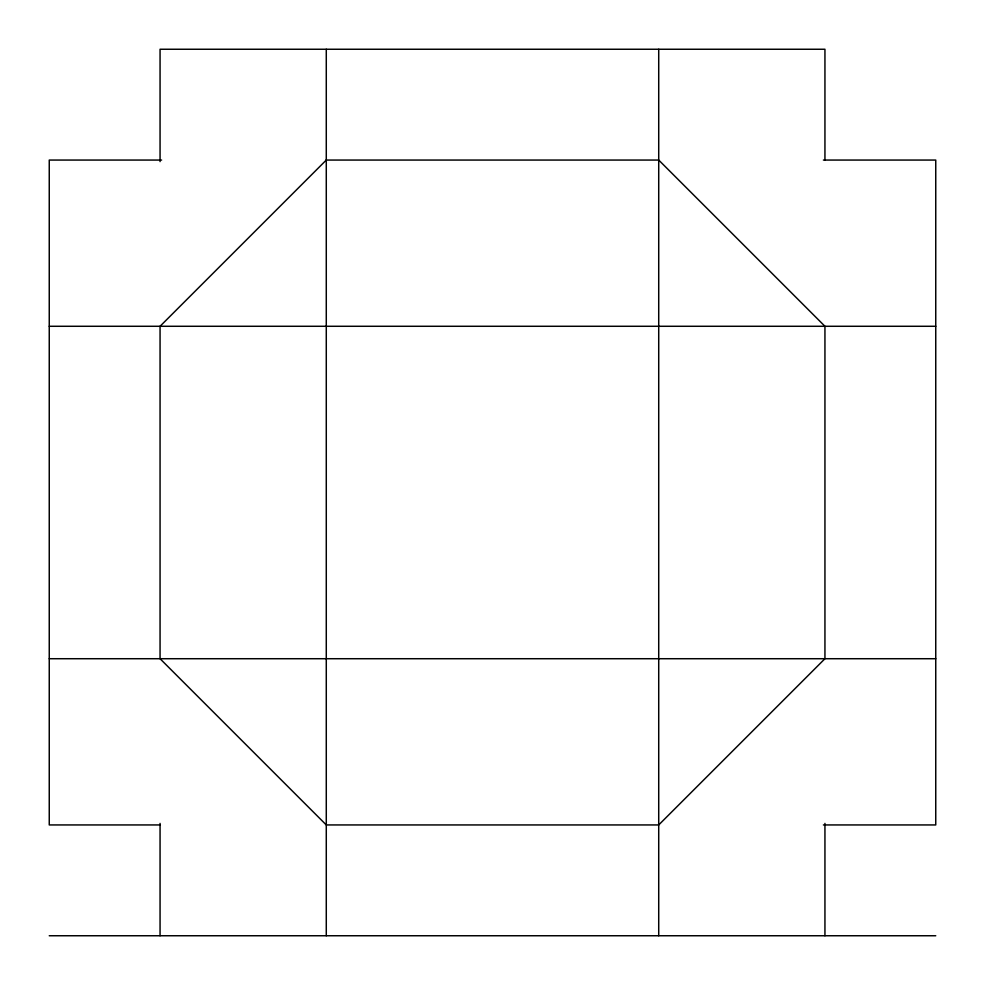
<?xml version="1.0" encoding="UTF-8"?>
<svg xmlns="http://www.w3.org/2000/svg" width="985" height="985" viewBox="0 0 985 985"><rect width="100%" height="100%" fill="white"/><g stroke="black" fill="none" stroke-linecap="round" stroke-linejoin="round"><path stroke-width="1.48" d="M161.602 160.062L49.25 160.062L49.25 824.938L160.062 824.938M823.398 160.062L935.75 160.062L935.75 824.938L823.398 824.938M49.25 326.281L935.75 326.281M49.25 658.719L935.75 658.719M49.25 935.75L935.75 935.75M824.938 160.062L824.938 49.25L160.062 49.25L160.062 161.602M824.938 823.398L824.938 935.75M658.719 49.25L658.719 935.75M326.281 49.25L326.281 935.75M160.062 823.398L160.062 935.75M326.281 160.062L160.062 326.281L160.062 658.719L326.281 824.938L658.719 824.938L824.938 658.719L824.938 326.281L658.719 160.062L326.281 160.062"/></g></svg>
